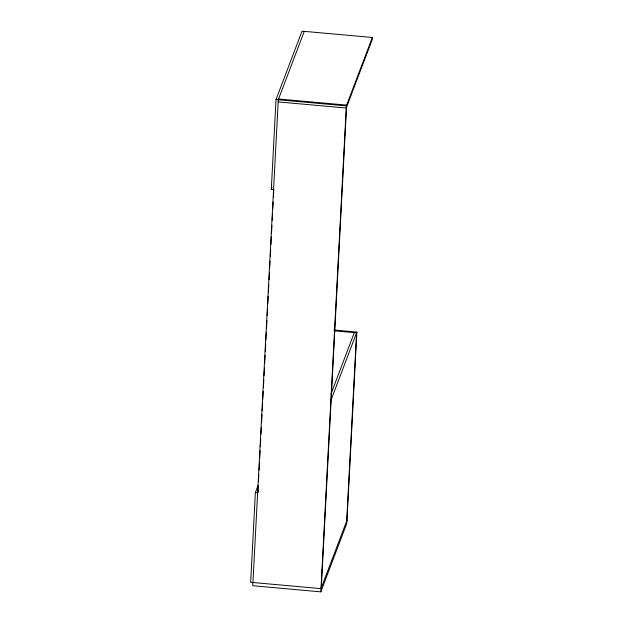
<?xml version="1.0" encoding="UTF-8"?>
<svg xmlns="http://www.w3.org/2000/svg" width="623" height="623" viewBox="0 0 623 623"><rect width="100%" height="100%" fill="white"/><g stroke="black" fill="none" stroke-linecap="round" stroke-linejoin="round"><path stroke-width="0.93" d="M258.117 485.333L255.375 492.528L250.664 582.31L320.993 588.626L346.98 520.213M273.575 189.54L271.301 189.337L276.02 99.563L302.007 31.15L372.336 37.466L372.227 39.615L346.24 108.028L278.177 101.915M257.914 492.388L258.218 486.563M258.475 481.704L258.833 474.905M259.09 470.046L259.495 462.282M259.698 458.396L260.11 450.624M260.313 446.738L260.718 438.966M260.975 434.106L261.333 427.308M261.59 422.456L261.995 414.684M262.197 410.798L262.61 403.026M262.813 399.141L263.218 391.369M263.428 387.49L263.833 379.719M264.035 375.833L264.448 368.061M264.697 363.201L265.11 355.429M265.312 351.551L265.717 343.779M265.928 339.893L266.333 332.121M266.535 328.235L266.948 320.463M267.197 315.612L267.555 308.813M267.812 303.954L268.217 296.182M268.427 292.296L268.832 284.524M269.089 279.672L269.447 272.874M269.697 268.015L270.055 261.216M270.312 256.357L270.67 249.558M270.927 244.707L271.332 236.935M271.535 233.049L271.947 225.277M272.196 220.417L272.555 213.619M272.812 208.767L273.17 201.969M273.427 197.109L273.832 189.337M304.273 31.352L278.286 99.766L252.759 585.737L320.822 591.85L346.349 105.879L372.336 37.466M321.281 587.863L346.637 105.116L278.574 99.002M346.692 520.976L356.574 332.822L334.528 330.836M333.858 329.995L356.862 332.059L346.809 523.437L320.822 591.85M271.301 189.337L271.986 187.539M258.327 490.932L257.649 492.738L255.375 492.528M330.953 394.086L354.308 332.62M331.163 399.709L356.862 332.059M276.02 99.563L346.349 105.879"/></g></svg>
